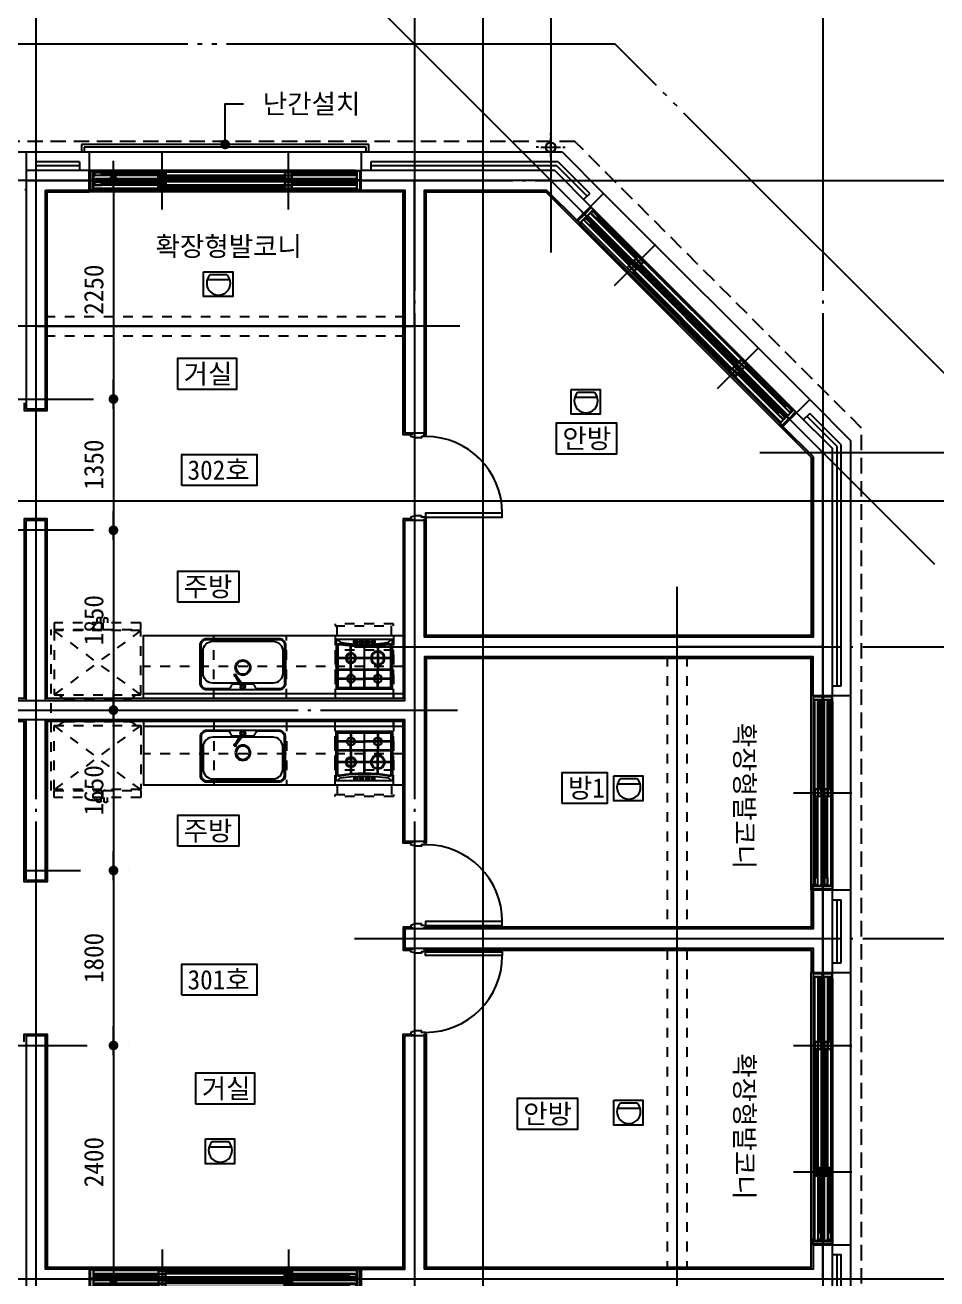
# Model space of a CAD drawing. Header units: millimetres. Extents: x 0 to 42050, y 0 to 29700.
# Drawn here: x 18625 to 28011, y 9952 to 22851 of the extents above; entities that cross this region are included whole.
import ezdxf
from ezdxf.enums import TextEntityAlignment as Align

# ---------------------------------------------------------------- set-up
doc = ezdxf.new("R2010")
doc.units = ezdxf.units.MM
doc.header["$LTSCALE"] = 100
for name, pattern in [('CEN', [52.3, 50, -1, 0.3, -1]), ('DIV', [44, 40, -1, 0.5, -1, 0.5, -1]), ('HID', [2, 1, -1]), ('HIDDEN', [2, 1, -1]), ('HIDDEN2', [4.7625, 3.175, -1.5875])]:
    doc.linetypes.add(name, pattern=pattern)
for name, color, linetype in [('2SEC', 2, 'Continuous'), ('CEN', 1, 'CEN'), ('COCN', 4, 'CEN'), ('COL', 2, 'Continuous'), ('ELE-2', 8, 'Continuous'), ('ETC', 6, 'Continuous'), ('FIN', 6, 'Continuous'), ('FUR', 4, 'Continuous'), ('HID', 6, 'HID'), ('LAND', 2, 'DIV'), ('ms_sb-건축한계선', 5, 'HIDDEN'), ('RXANNOT', 6, 'Continuous'), ('RXDIM', 7, 'Continuous'), ('RXDOOR', 6, 'Continuous'), ('RXLEADER', 7, 'Continuous'), ('SYMBOL', 7, 'Continuous'), ('TEXT', 3, 'Continuous'), ('WAL', 3, 'Continuous'), ('WID', 4, 'Continuous'), ('WID-S', 3, 'Continuous'), ('감지기', 2, 'Continuous'), ('단열재', 8, 'Continuous'), ('마감선', 8, 'Continuous')]:
    doc.layers.add(name, color=color, linetype=linetype)
doc.layers.add('DEFPOINT', color=171, linetype='Continuous', plot=False)
doc.styles.add('굴림체', font='')
doc.styles.get('굴림체').set_extended_font_data('GulimChe')
doc.dimstyles.new('NDIM 100', dxfattribs={"dimscale": 100, "dimtxt": 2, "dimasz": 1, "dimexe": 1.5, "dimexo": 1.5, "dimgap": 1, "dimtad": 1, "dimdec": 0, "dimtxsty": '굴림체', "dimblk1": '_RXDOT', "dimblk2": '_RXDOT', "dimsah": 1, "dimcen": 3, "dimclrd": 6, "dimclre": 6, "dimclrt": 3, "dimazin": 3, "dimtfac": 1, "dimtdec": 0, "dimtix": 1, "dimtmove": 2, "dimatfit": 3, "dimldrblk": '_RXDOT'})

# ---------------------------------------------------------------- blocks, each defined once
blk = doc.blocks.new('*B11', base_point=(0, 130))
at = {"layer": 'HID'}
for p, q in [((0, 130), (890, 790)), ((0, 790), (890, 130))]:
    blk.add_line(p, q, dxfattribs=at)
blk = doc.blocks.new('A$C50B84BD0')
at = {"layer": 'HID'}
for points in [[(890, 130), (890, 790), (0, 790), (0, 130)], [(390, 50), (390, 120), (0, 120), (0, 50)], [(890, 50), (890, 120), (400, 120), (400, 50)]]:
    blk.add_lwpolyline(points, close=True, dxfattribs=at)
for points in [[(845, 790), (809, 819, 0.170304), (777, 830), (113, 830, 0.170304), (81, 819), (45, 790)], [(380, 50), (380, 10, -0.414214), (370, 0), (350, 0, -0.414214), (340, 10), (340, 50)], [(410, 50), (410, 10, 0.414214), (420, 0), (440, 0, 0.414214), (450, 10), (450, 50)]]:
    blk.add_lwpolyline(points, format="xyb", dxfattribs=at)
for points in [[(20, 130), (20, 120)], [(370, 120), (370, 130)], [(420, 120), (420, 130)], [(870, 120), (870, 130)]]:
    blk.add_lwpolyline(points, dxfattribs=at)
blk.add_blockref('*B11', (0, 130), dxfattribs=at)
blk = doc.blocks.new('COK3')
at = {"layer": 'FUR'}
blk.add_line((16, 4), (49, 26), dxfattribs=at)
for points in [[(-15, -22), (5, -26), (22, -15), (26, 6), (15, 23), (-5, 27), (-23, 16), (-27, -5)], [(-9, -13), (3, -15), (13, -9), (16, 4), (9, 14), (-3, 16), (-14, 10), (-16, -3)], [(-9, -13), (3, -15), (13, -9), (16, 4), (9, 14), (-3, 16), (-14, 10), (-16, -3)]]:
    blk.add_lwpolyline(points, close=True, dxfattribs=at)
for points in [[(-27, -5, -70), (-16, -3), (-14, 10), (-23, 16, -70)], [(-23, 16, -70), (-14, 10), (-3, 16), (-5, 27, -70)], [(15, 23, -70), (-5, 27, -70), (-3, 16), (9, 14)], [(9, 14), (16, 4), (49, 26, 30), (42, 36, 30)], [(49, 26, 30), (42, 36, 30), (9, 14, 10), (16, 4, 10)], [(42, 36, 30), (9, 14), (9, 14, 10), (42, 36, 30)], [(15, 23, -70), (23, 28, -50), (23, 28, -30), (9, 14)], [(23, 28, -30), (9, 14), (16, 4), (35, 11, -30)], [(26, 6, -70), (16, 4), (9, 14), (15, 23, -70)], [(22, -15, -70), (26, 6, -70), (16, 4), (13, -9)], [(15, 23, -70), (23, 28, -50), (35, 11, -50), (26, 6, -70)], [(16, 4), (49, 26, 30), (16, 4, 10)], [(35, 11, -50), (26, 6, -70), (16, 4), (35, 11, -30)], [(35, 11, -50), (23, 28, -50), (110, 79), (115, 71)], [(110, 79), (110, 79, 20), (23, 28, -30), (23, 28, -50)], [(110, 79, 20), (23, 28, -30), (35, 11, -30), (115, 71, 20)], [(115, 71, 20), (115, 71), (35, 11, -50), (35, 11, -30)], [(110, 79), (109, 80, -10), (116, 70, -10), (115, 71)], [(114, 80, 40), (110, 79, 20), (115, 71, 20), (118, 74, 40)], [(114, 90, -10), (117, 86, 40), (124, 87, 40), (126, 91, -10)], [(126, 91, -10), (132, 81, -10), (128, 81, 40), (124, 87, 40)], [(127, 71, -10), (125, 75, 40), (128, 81, 40), (132, 81, -10)], [(-15, -22, -70), (-27, -5, -70), (-16, -3), (-9, -13)], [(5, -26, -70), (3, -15), (-9, -13), (-15, -22, -70)], [(22, -15, -70), (13, -9), (3, -15), (5, -26, -70)]]:
    blk.add_3dface(points, dxfattribs=at)
for points, invisible_edges in [([(-16, -3, 10), (-14, 10, 10), (-3, 16, 10), (9, 14, 10)], 8), ([(-9, -13, 10), (-16, -3, 10), (9, 14, 10), (16, 4, 10)], 10), ([(16, 4, 10), (13, -9, 10), (3, -15, 10), (-9, -13, 10)], 8), ([(117, 86, 40), (114, 90, -10), (109, 80, -10), (110, 79)], 8), ([(110, 79), (110, 79, 20), (114, 80, 40), (117, 86, 40)], 8), ([(125, 75, 40), (118, 74, 40), (114, 80, 40), (117, 86, 40)], 8), ([(116, 70, -10), (115, 71), (115, 71, 20), (118, 74, 40)], 8), ([(118, 74, 40), (125, 75, 40), (127, 71, -10), (116, 70, -10)], 8), ([(117, 86, 40), (124, 87, 40), (128, 81, 40), (125, 75, 40)], 8)]:
    blk.add_3dface(points, dxfattribs=dict(at, invisible_edges=invisible_edges))
blk = doc.blocks.new('A$C4B5353AF')
at = {"layer": 'FUR'}
for points in [[(810, 530, -0.414214), (880, 460), (880, 70, -0.414214), (810, 0), (70, 0, -0.414214), (0, 70), (0, 460, -0.414214), (70, 530)], [(810, 10), (70, 10, -0.414214), (10, 70), (10, 460, -0.414214), (70, 520), (285, 520, -0.302776), (313, 502), (318, 488, 0.302776), (346, 470), (534, 470, 0.302776), (562, 488), (567, 502, -0.302776), (595, 520), (810, 520, -0.414214), (870, 460), (870, 70, -0.414214)], [(130, 30, -0.414214), (30, 130), (30, 360, -0.414214), (130, 460), (750, 460, -0.414214), (850, 360), (850, 130, -0.414214), (750, 30)]]:
    blk.add_lwpolyline(points, format="xyb", close=True, dxfattribs=at)
for radius in [78.5, 68.5]:
    blk.add_circle((440, 300), radius, dxfattribs=at)
at = {"layer": 'FUR', "rotation": 269.0506758369222}
blk.add_blockref('COK3', (440, 500), dxfattribs=at)
blk = doc.blocks.new('A$C4DDB60C8')
at = {"layer": 'FUR'}
for points in [[(5, 0), (575, 0, 0.414214), (580, 5), (580, 505, 0.414214), (575, 510), (5, 510, 0.414214), (0, 505), (0, 5, 0.414214)], [(542, 50), (560, 50, 0.414214), (570, 60), (570, 490, 0.414214), (560, 500), (20, 500, 0.414214), (10, 490), (10, 60, 0.414214), (20, 50), (38, 50, -0.079493)], [(542, 56), (560, 56, 0.414214), (564, 60), (564, 490, 0.414214), (560, 494), (20, 494, 0.414214), (16, 490), (16, 60, 0.414214), (20, 56), (38, 56, -0.079343)]]:
    blk.add_lwpolyline(points, format="xyb", close=True, dxfattribs=at)
for points in [[(16, 316), (287, 316), (287, 494)], [(293, 494), (293, 316), (564, 316)], [(16, 310), (287, 310), (287, 76)], [(293, 76), (293, 310), (564, 310)]]:
    blk.add_lwpolyline(points, dxfattribs=at)
for points in [[(16, 408), (134, 408, -0.414214), (154, 388), (154, 316)], [(16, 402), (134, 402, -0.414214), (148, 388), (148, 316)], [(148, 494), (148, 422, 0.414214), (168, 402), (287, 402)], [(154, 494), (154, 422, 0.414214), (168, 408), (287, 408)], [(431, 494), (431, 422, -0.414214), (411, 402), (293, 402)], [(425, 494), (425, 422, -0.414214), (411, 408), (293, 408)], [(425, 316), (425, 388, -0.414214), (445, 408), (564, 408)], [(431, 316), (431, 388, -0.414214), (445, 402), (564, 402)], [(16, 196), (134, 196, 0.414214), (148, 210), (148, 310)], [(16, 190), (134, 190, 0.414214), (154, 210), (154, 310)], [(425, 310), (425, 210, 0.414214), (445, 190), (564, 190)], [(431, 310), (431, 210, 0.414214), (445, 196), (564, 196)], [(148, 70), (148, 176, -0.414214), (168, 196), (287, 196)], [(154, 70), (154, 176, -0.414214), (168, 190), (287, 190)], [(293, 196), (411, 196, -0.414214), (431, 176), (431, 70)], [(293, 190), (411, 190, -0.414214), (425, 176), (425, 70)], [(565, 5), (540, 30, 0.08), (40, 30), (15, 5)]]:
    blk.add_lwpolyline(points, format="xyb", dxfattribs=at)
for points in [[(187, 10), (194, 7), (213, 40), (206, 43)], [(247, 10), (254, 7), (273, 40), (266, 43)], [(307, 10), (314, 7), (333, 40), (326, 43)], [(367, 10), (374, 7), (393, 40), (386, 43)]]:
    blk.add_lwpolyline(points, close=True, dxfattribs=at)
for centre in [(200, 25), (260, 25), (320, 25), (380, 25)]:
    blk.add_circle(centre, 19.6, dxfattribs=at)
for centre, radius, start, end in [((151, 405), 42.5, 94.0478, 175.9522), ((151, 405), 42.5, 184.0478, 265.9522), ((151, 405), 37.5, 94.5886, 175.4114), ((151, 405), 37.5, 184.5886, 265.4114), ((151, 405), 42.5, 4.0478, 85.9522), ((151, 405), 37.5, 4.5886, 85.4114), ((151, 405), 37.5, 274.5886, 355.4114), ((151, 405), 42.5, 274.0478, 355.9522), ((428, 405), 42.5, 94.0478, 175.9522), ((428, 405), 42.5, 184.0478, 265.9522), ((428, 405), 37.5, 94.5886, 175.4114), ((428, 405), 37.5, 184.5886, 265.4114), ((428, 405), 42.5, 4.0478, 85.9522), ((428, 405), 37.5, 4.5886, 85.4114), ((428, 405), 37.5, 274.5886, 355.4114), ((428, 405), 42.5, 274.0478, 355.9522), ((151, 193), 73, 92.3553, 177.6447), ((151, 193), 73, 2.3553, 87.6447), ((151, 193), 73, 182.3553, 267.6447), ((151, 193), 63, 92.7294, 177.2706), ((151, 193), 63, 182.7294, 267.2706), ((151, 193), 63, 2.7294, 87.2706), ((151, 193), 63, 272.7294, 357.2706), ((151, 193), 73, 272.3553, 357.6447), ((428, 193), 53, 93.2449, 176.7551), ((428, 193), 53, 183.2449, 266.7551), ((428, 193), 43, 94.0006, 175.9994), ((428, 193), 43, 184.0006, 265.9994), ((428, 193), 53, 3.2449, 86.7551), ((428, 193), 43, 4.0006, 85.9994), ((428, 193), 43, 274.0006, 355.9994), ((428, 193), 53, 273.2449, 356.7551), ((200, 25), 12.4, 76.395, 223.605), ((200, 25), 12.4, 256.395, 43.605), ((260, 25), 12.4, 76.395, 223.605), ((260, 25), 12.4, 256.395, 43.605), ((320, 25), 12.4, 76.395, 223.605), ((320, 25), 12.4, 256.395, 43.605), ((380, 25), 12.4, 76.395, 223.605), ((380, 25), 12.4, 256.395, 43.605)]:
    blk.add_arc(centre, radius, start, end, dxfattribs=at)
blk = doc.blocks.new('_RXDOT')
at = {"color": 0, "linetype": 'ByBlock'}
blk.add_line((-1, 0), (2, 0), dxfattribs=at)
at = {"color": 0, "linetype": 'ByBlock', "const_width": 0.5}
blk.add_lwpolyline([(-0.25, 0, 1), (0.25, 0, 1)], format="xyb", close=True, dxfattribs=at)
blk = doc.blocks.new('*D58')
at = {"layer": 'DEFPOINTS', "color": 0, "transparency": 16777216}
for p in [(19535, 21254), (19535, 19004), (19535, 19004)]:
    blk.add_point(p, dxfattribs=at)
at = {"layer": 'RXDIM', "color": 6, "lineweight": -2, "transparency": 16777216}
for p, q in [((19385, 21254), (19385, 21254)), ((19535, 21154), (19535, 19104)), ((19385, 19004), (19385, 19004))]:
    blk.add_line(p, q, dxfattribs=at)
at = {"layer": 'RXDIM', "color": 6, "lineweight": -2, "transparency": 16777216, "xscale": 100, "yscale": 100, "zscale": 100}
for p, rotation in [((19535, 21254), 90), ((19535, 19004), 270)]:
    blk.add_blockref('_RXDOT', p, dxfattribs=dict(at, rotation=rotation))
at = {"layer": 'RXDIM', "color": 3, "transparency": 16777216, "insert": (19333, 20129), "char_height": 200, "attachment_point": 5, "rotation": 90, "style": '굴림체'}
blk.add_mtext('\\A1;2250', dxfattribs=at)
blk = doc.blocks.new('*D59')
at = {"layer": 'DEFPOINTS', "color": 0, "transparency": 16777216}
for p in [(19535, 19004), (19535, 17654), (19535, 17654)]:
    blk.add_point(p, dxfattribs=at)
at = {"layer": 'RXDIM', "color": 6, "lineweight": -2, "transparency": 16777216}
for p, q in [((19385, 19004), (19385, 19004)), ((19535, 18904), (19535, 17754)), ((19385, 17654), (19385, 17654))]:
    blk.add_line(p, q, dxfattribs=at)
at = {"layer": 'RXDIM', "color": 6, "lineweight": -2, "transparency": 16777216, "xscale": 100, "yscale": 100, "zscale": 100}
for p, rotation in [((19535, 19004), 90), ((19535, 17654), 270)]:
    blk.add_blockref('_RXDOT', p, dxfattribs=dict(at, rotation=rotation))
at = {"layer": 'RXDIM', "color": 3, "transparency": 16777216, "insert": (19333, 18329), "char_height": 200, "attachment_point": 5, "rotation": 90, "style": '굴림체'}
blk.add_mtext('\\A1;1350', dxfattribs=at)
blk = doc.blocks.new('*D60')
at = {"layer": 'DEFPOINTS', "color": 0, "transparency": 16777216}
for p in [(19535, 17654), (19535, 15804), (19535, 15804)]:
    blk.add_point(p, dxfattribs=at)
at = {"layer": 'RXDIM', "color": 6, "lineweight": -2, "transparency": 16777216}
for p, q in [((19385, 17654), (19385, 17654)), ((19535, 17554), (19535, 15904)), ((19385, 15804), (19385, 15804))]:
    blk.add_line(p, q, dxfattribs=at)
at = {"layer": 'RXDIM', "color": 6, "lineweight": -2, "transparency": 16777216, "xscale": 100, "yscale": 100, "zscale": 100}
for p, rotation in [((19535, 17654), 90), ((19535, 15804), 270)]:
    blk.add_blockref('_RXDOT', p, dxfattribs=dict(at, rotation=rotation))
at = {"layer": 'RXDIM', "color": 3, "transparency": 16777216, "insert": (19333, 16729), "char_height": 200, "attachment_point": 5, "rotation": 90, "style": '굴림체'}
blk.add_mtext('\\A1;1850', dxfattribs=at)
blk = doc.blocks.new('*D61')
at = {"layer": 'DEFPOINTS', "color": 0, "transparency": 16777216}
for p in [(19535, 15804), (19535, 14154), (19535, 14154)]:
    blk.add_point(p, dxfattribs=at)
at = {"layer": 'RXDIM', "color": 6, "lineweight": -2, "transparency": 16777216}
for p, q in [((19535, 15704), (19535, 14254)), ((19685, 14154), (19685, 14154))]:
    blk.add_line(p, q, dxfattribs=at)
at = {"layer": 'RXDIM', "color": 6, "lineweight": -2, "transparency": 16777216, "xscale": 100, "yscale": 100, "zscale": 100}
for p, rotation in [((19535, 15804), 90), ((19535, 14154), 270)]:
    blk.add_blockref('_RXDOT', p, dxfattribs=dict(at, rotation=rotation))
at = {"layer": 'RXDIM', "color": 3, "transparency": 16777216, "insert": (19333, 14979), "char_height": 200, "attachment_point": 5, "rotation": 90, "style": '굴림체'}
blk.add_mtext('\\A1;1650', dxfattribs=at)
blk = doc.blocks.new('*D62')
at = {"layer": 'DEFPOINTS', "color": 0, "transparency": 16777216}
for p in [(19535, 14154), (19535, 12354), (19535, 12354)]:
    blk.add_point(p, dxfattribs=at)
at = {"layer": 'RXDIM', "color": 6, "lineweight": -2, "transparency": 16777216}
for p, q in [((19535, 14054), (19535, 12454)), ((19685, 12354), (19685, 12354))]:
    blk.add_line(p, q, dxfattribs=at)
at = {"layer": 'RXDIM', "color": 6, "lineweight": -2, "transparency": 16777216, "xscale": 100, "yscale": 100, "zscale": 100}
for p, rotation in [((19535, 14154), 90), ((19535, 12354), 270)]:
    blk.add_blockref('_RXDOT', p, dxfattribs=dict(at, rotation=rotation))
at = {"layer": 'RXDIM', "color": 3, "transparency": 16777216, "insert": (19333, 13254), "char_height": 200, "attachment_point": 5, "rotation": 90, "style": '굴림체'}
blk.add_mtext('\\A1;1800', dxfattribs=at)
blk = doc.blocks.new('*D63')
at = {"layer": 'DEFPOINTS', "color": 0, "transparency": 16777216}
for p in [(19535, 12354), (19535, 9954), (19535, 9954)]:
    blk.add_point(p, dxfattribs=at)
at = {"layer": 'RXDIM', "color": 6, "lineweight": -2, "transparency": 16777216}
for p, q in [((19685, 12354), (19685, 12354)), ((19535, 12254), (19535, 10054)), ((19385, 9954), (19385, 9954))]:
    blk.add_line(p, q, dxfattribs=at)
at = {"layer": 'RXDIM', "color": 6, "lineweight": -2, "transparency": 16777216, "xscale": 100, "yscale": 100, "zscale": 100}
for p, rotation in [((19535, 12354), 90), ((19535, 9954), 270)]:
    blk.add_blockref('_RXDOT', p, dxfattribs=dict(at, rotation=rotation))
at = {"layer": 'RXDIM', "color": 3, "transparency": 16777216, "insert": (19333, 11154), "char_height": 200, "attachment_point": 5, "rotation": 90, "style": '굴림체'}
blk.add_mtext('\\A1;2400', dxfattribs=at)
blk = doc.blocks.new('ertkjelrky')
at = {"layer": 'LAND'}
blk.add_lwpolyline([(17000, -3536), (13464, 0), (0, 0), (0, -15436), (0, -16083), (17000, -16083)], close=True, dxfattribs=at)
at = {"layer": 'ms_sb-건축한계선', "linetype": 'HIDDEN2', "ltscale": 0.5}
blk.add_lwpolyline([(16000, -16083), (16000, -3950), (13050, -1000), (0, -1000)], dxfattribs=at)
blk = doc.blocks.new('3000RTREJY')
at = {"layer": 'ELE-2'}
for p, q in [((750, -400), (750, 200)), ((2250, -400), (2250, 200)), ((2940, 0), (60, 0)), ((2940, -16), (60, -16)), ((2940, -50), (60, -50)), ((2940, -84), (60, -84)), ((60, -100), (2940, -100)), ((2940, -116), (60, -116)), ((2940, -150), (60, -150)), ((2940, -184), (60, -184)), ((2940, -200), (60, -200))]:
    blk.add_line(p, q, dxfattribs=at)
at = {"layer": 'FIN'}
for centre, radius, start, end in [((5, -202.7), 5.67, 28.07249, 151.92751), ((2995, -202.8), 5.74, 29.36498, 150.63502)]:
    blk.add_arc(centre, radius, start, end, dxfattribs=at)
at = {"layer": 'WID'}
for p, q in [((710, -30.5), (130, -30.5)), ((710, -35.5), (130, -35.5)), ((2210, -64.5), (790, -64.5)), ((2210, -69.5), (790, -69.5)), ((2290, -30.5), (2870, -30.5)), ((2290, -35.5), (2870, -35.5)), ((710, -130.5), (130, -130.5)), ((710, -135.5), (130, -135.5)), ((2210, -164.5), (790, -164.5)), ((2210, -169.5), (790, -169.5)), ((2290, -130.5), (2870, -130.5)), ((2290, -135.5), (2870, -135.5))]:
    blk.add_line(p, q, dxfattribs=at)
at = {"layer": 'WID-S'}
for p, q in [((45, -50), (60, -50)), ((2955, -50), (2940, -50)), ((45, -150), (60, -150)), ((2955, -150), (2940, -150))]:
    blk.add_line(p, q, dxfattribs=at)
for points in [[(60, -16), (60, 0), (60, 0), (60, 0), (60, 0), (60, 0), (10, 0), (10, 0), (10, 0), (10, 0), (10, 0), (10, -100), (60, -100), (60, -84), (45, -84), (45, -16)], [(60, -116), (60, -100), (60, -100), (60, -100), (60, -100), (60, -100), (10, -100), (10, -100), (10, -100), (10, -100), (10, -100), (10, -200), (60, -200), (60, -184), (45, -184), (45, -116)], [(57, -13), (57, -3), (57, -3), (57, -3), (57, -3), (57, -3), (13, -3), (13, -3), (13, -3), (13, -3), (13, -3), (13, -97), (57, -97), (57, -87), (42, -87), (42, -13)], [(57, -113), (57, -103), (57, -103), (57, -103), (57, -103), (57, -103), (13, -103), (13, -103), (13, -103), (13, -103), (13, -103), (13, -197), (57, -197), (57, -187), (42, -187), (42, -113)], [(130, -48), (130, -18), (50, -18), (50, -48)], [(130, -148), (130, -118), (50, -118), (50, -148)], [(127, -45), (127, -21), (53, -21), (53, -45)], [(127, -145), (127, -121), (53, -121), (53, -145)], [(710, -48), (710, -18), (790, -18), (790, -48)], [(710, -82), (710, -52), (790, -52), (790, -82)], [(710, -148), (710, -118), (790, -118), (790, -148)], [(713, -45), (713, -21), (787, -21), (787, -45)], [(713, -79), (713, -55), (787, -55), (787, -79)], [(713, -145), (713, -121), (787, -121), (787, -145)], [(2290, -48), (2290, -18), (2210, -18), (2210, -48)], [(2290, -82), (2290, -52), (2210, -52), (2210, -82)], [(2290, -148), (2290, -118), (2210, -118), (2210, -148)], [(2287, -45), (2287, -21), (2213, -21), (2213, -45)], [(2287, -79), (2287, -55), (2213, -55), (2213, -79)], [(2287, -145), (2287, -121), (2213, -121), (2213, -145)], [(2870, -48), (2870, -18), (2950, -18), (2950, -48)], [(2870, -148), (2870, -118), (2950, -118), (2950, -148)], [(2873, -45), (2873, -21), (2947, -21), (2947, -45)], [(2873, -145), (2873, -121), (2947, -121), (2947, -145)], [(2940, -16), (2940, 0), (2940, 0), (2940, 0), (2940, 0), (2940, 0), (2990, 0), (2990, 0), (2990, 0), (2990, 0), (2990, 0), (2990, -100), (2940, -100), (2940, -84), (2955, -84), (2955, -16)], [(2940, -116), (2940, -100), (2940, -100), (2940, -100), (2940, -100), (2940, -100), (2990, -100), (2990, -100), (2990, -100), (2990, -100), (2990, -100), (2990, -200), (2940, -200), (2940, -184), (2955, -184), (2955, -116)], [(2943, -13), (2943, -3), (2943, -3), (2943, -3), (2943, -3), (2943, -3), (2987, -3), (2987, -3), (2987, -3), (2987, -3), (2987, -3), (2987, -97), (2943, -97), (2943, -87), (2958, -87), (2958, -13)], [(2943, -113), (2943, -103), (2943, -103), (2943, -103), (2943, -103), (2943, -103), (2987, -103), (2987, -103), (2987, -103), (2987, -103), (2987, -103), (2987, -197), (2943, -197), (2943, -187), (2958, -187), (2958, -113)], [(710, -182), (710, -152), (790, -152), (790, -182)], [(713, -179), (713, -155), (787, -155), (787, -179)], [(2290, -182), (2290, -152), (2210, -152), (2210, -182)], [(2287, -179), (2287, -155), (2213, -155), (2213, -179)]]:
    blk.add_lwpolyline(points, close=True, dxfattribs=at)
blk = doc.blocks.new('2800RKEJTRLY')
at = {"layer": 'ELE-2'}
for p, q in [((750, -300), (750, 300)), ((2050, -300), (2050, 300)), ((2740, 100), (60, 100)), ((2740, 84), (60, 84)), ((2740, 50), (60, 50)), ((2740, 16), (60, 16)), ((60, 0), (2740, 0)), ((2740, -16), (60, -16)), ((2740, -50), (60, -50)), ((2740, -84), (60, -84)), ((2740, -100), (60, -100))]:
    blk.add_line(p, q, dxfattribs=at)
at = {"layer": 'FIN'}
for centre, radius, start, end in [((5, -103), 5.67, 28.0725, 151.9275), ((2795, -103), 5.74, 29.365, 150.635)]:
    blk.add_arc(centre, radius, start, end, dxfattribs=at)
at = {"layer": 'WID'}
for p, q in [((710, 70), (130, 70)), ((710, 64), (130, 64)), ((2010, 36), (790, 36)), ((2010, 30), (790, 30)), ((2090, 70), (2670, 70)), ((2090, 64), (2670, 64)), ((710, -30), (130, -30)), ((710, -36), (130, -36)), ((2010, -64), (790, -64)), ((2010, -70), (790, -70)), ((2090, -30), (2670, -30)), ((2090, -36), (2670, -36))]:
    blk.add_line(p, q, dxfattribs=at)
at = {"layer": 'WID-S'}
for p, q in [((45, 50), (60, 50)), ((2755, 50), (2740, 50)), ((45, -50), (60, -50)), ((2755, -50), (2740, -50))]:
    blk.add_line(p, q, dxfattribs=at)
for points in [[(60, 84), (60, 100), (60, 100), (60, 100), (60, 100), (60, 100), (10, 100), (10, 100), (10, 100), (10, 100), (10, 100), (10, 0), (60, 0), (60, 16), (45, 16), (45, 84)], [(60, -16), (60, 0), (60, 0), (60, 0), (60, 0), (60, 0), (10, 0), (10, 0), (10, 0), (10, 0), (10, 0), (10, -100), (60, -100), (60, -84), (45, -84), (45, -16)], [(57, 87), (57, 97), (57, 97), (57, 97), (57, 97), (57, 97), (13, 97), (13, 97), (13, 97), (13, 97), (13, 97), (13, 3), (57, 3), (57, 13), (42, 13), (42, 87)], [(130, 52), (130, 82), (50, 82), (50, 52)], [(127, 55), (127, 79), (53, 79), (53, 55)], [(710, 52), (710, 82), (790, 82), (790, 52)], [(710, 18), (710, 48), (790, 48), (790, 18)], [(713, 55), (713, 79), (787, 79), (787, 55)], [(713, 21), (713, 45), (787, 45), (787, 21)], [(2090, 52), (2090, 82), (2010, 82), (2010, 52)], [(2090, 18), (2090, 48), (2010, 48), (2010, 18)], [(2087, 55), (2087, 79), (2013, 79), (2013, 55)], [(2087, 21), (2087, 45), (2013, 45), (2013, 21)], [(2670, 52), (2670, 82), (2750, 82), (2750, 52)], [(2673, 55), (2673, 79), (2747, 79), (2747, 55)], [(2740, 84), (2740, 100), (2740, 100), (2740, 100), (2740, 100), (2740, 100), (2790, 100), (2790, 100), (2790, 100), (2790, 100), (2790, 100), (2790, 0), (2740, 0), (2740, 16), (2755, 16), (2755, 84)], [(2740, -16), (2740, 0), (2740, 0), (2740, 0), (2740, 0), (2740, 0), (2790, 0), (2790, 0), (2790, 0), (2790, 0), (2790, 0), (2790, -100), (2740, -100), (2740, -84), (2755, -84), (2755, -16)], [(2743, 87), (2743, 97), (2743, 97), (2743, 97), (2743, 97), (2743, 97), (2787, 97), (2787, 97), (2787, 97), (2787, 97), (2787, 97), (2787, 3), (2743, 3), (2743, 13), (2758, 13), (2758, 87)], [(57, -13), (57, -3), (57, -3), (57, -3), (57, -3), (57, -3), (13, -3), (13, -3), (13, -3), (13, -3), (13, -3), (13, -97), (57, -97), (57, -87), (42, -87), (42, -13)], [(130, -48), (130, -18), (50, -18), (50, -48)], [(127, -45), (127, -21), (53, -21), (53, -45)], [(710, -48), (710, -18), (790, -18), (790, -48)], [(710, -82), (710, -52), (790, -52), (790, -82)], [(713, -45), (713, -21), (787, -21), (787, -45)], [(713, -79), (713, -55), (787, -55), (787, -79)], [(2090, -48), (2090, -18), (2010, -18), (2010, -48)], [(2090, -82), (2090, -52), (2010, -52), (2010, -82)], [(2087, -45), (2087, -21), (2013, -21), (2013, -45)], [(2087, -79), (2087, -55), (2013, -55), (2013, -79)], [(2670, -48), (2670, -18), (2750, -18), (2750, -48)], [(2673, -45), (2673, -21), (2747, -21), (2747, -45)], [(2743, -13), (2743, -3), (2743, -3), (2743, -3), (2743, -3), (2743, -3), (2787, -3), (2787, -3), (2787, -3), (2787, -3), (2787, -3), (2787, -97), (2743, -97), (2743, -87), (2758, -87), (2758, -13)]]:
    blk.add_lwpolyline(points, close=True, dxfattribs=at)
blk = doc.blocks.new('2000ertjhery')
at = {"layer": 'ELE-2'}
for p, q in [((-100, -60), (-100, -1940)), ((-84, -60), (-84, -1940)), ((-50, -1940), (-50, -60)), ((-16, -60), (-16, -1940)), ((0, -60), (0, -1940)), ((0, -60), (0, -1940)), ((16, -60), (16, -1940)), ((50, -1940), (50, -60)), ((84, -60), (84, -1940)), ((100, -60), (100, -1940)), ((-300, -1000), (300, -1000))]:
    blk.add_line(p, q, dxfattribs=at)
at = {"layer": 'FIN'}
for centre, radius, start, end in [((-102.7, -5), 5.67, 298.07249, 61.92751), ((-102.8, -1995), 5.74, 299.36498, 60.63502)]:
    blk.add_arc(centre, radius, start, end, dxfattribs=at)
at = {"layer": 'WID'}
for p, q in [((-35.5, -960), (-35.5, -130)), ((-30.5, -960), (-30.5, -130)), ((64.5, -960), (64.5, -130)), ((69.5, -960), (69.5, -130)), ((-69.5, -1040), (-69.5, -1870)), ((-64.5, -1040), (-64.5, -1870)), ((30.5, -1040), (30.5, -1870)), ((35.5, -1040), (35.5, -1870))]:
    blk.add_line(p, q, dxfattribs=at)
at = {"layer": 'WID-S'}
for p, q in [((-50, -45), (-50, -60)), ((50, -45), (50, -60)), ((-50, -1955), (-50, -1940)), ((50, -1955), (50, -1940))]:
    blk.add_line(p, q, dxfattribs=at)
for points in [[(-16, -60), (0, -60), (0, -60), (0, -60), (0, -60), (0, -60), (0, -10), (0, -10), (0, -10), (0, -10), (0, -10), (-100, -10), (-100, -60), (-84, -60), (-84, -45), (-16, -45)], [(-13, -57), (-3, -57), (-3, -57), (-3, -57), (-3, -57), (-3, -57), (-3, -13), (-3, -13), (-3, -13), (-3, -13), (-3, -13), (-97, -13), (-97, -57), (-87, -57), (-87, -42), (-13, -42)], [(-48, -130), (-18, -130), (-18, -50), (-48, -50)], [(-45, -127), (-21, -127), (-21, -53), (-45, -53)], [(84, -60), (100, -60), (100, -60), (100, -60), (100, -60), (100, -60), (100, -10), (100, -10), (100, -10), (100, -10), (100, -10), (0, -10), (0, -60), (16, -60), (16, -45), (84, -45)], [(87, -57), (97, -57), (97, -57), (97, -57), (97, -57), (97, -57), (97, -13), (97, -13), (97, -13), (97, -13), (97, -13), (3, -13), (3, -57), (13, -57), (13, -42), (87, -42)], [(52, -130), (82, -130), (82, -50), (52, -50)], [(55, -127), (79, -127), (79, -53), (55, -53)], [(-82, -960), (-52, -960), (-52, -1040), (-82, -1040)], [(-79, -963), (-55, -963), (-55, -1037), (-79, -1037)], [(-48, -960), (-18, -960), (-18, -1040), (-48, -1040)], [(-45, -963), (-21, -963), (-21, -1037), (-45, -1037)], [(18, -960), (48, -960), (48, -1040), (18, -1040)], [(21, -963), (45, -963), (45, -1037), (21, -1037)], [(52, -960), (82, -960), (82, -1040), (52, -1040)], [(55, -963), (79, -963), (79, -1037), (55, -1037)], [(-82, -1870), (-52, -1870), (-52, -1950), (-82, -1950)], [(-79, -1873), (-55, -1873), (-55, -1947), (-79, -1947)], [(18, -1870), (48, -1870), (48, -1950), (18, -1950)], [(21, -1873), (45, -1873), (45, -1947), (21, -1947)], [(-16, -1940), (0, -1940), (0, -1940), (0, -1940), (0, -1940), (0, -1940), (0, -1990), (0, -1990), (0, -1990), (0, -1990), (0, -1990), (-100, -1990), (-100, -1940), (-84, -1940), (-84, -1955), (-16, -1955)], [(-13, -1943), (-3, -1943), (-3, -1943), (-3, -1943), (-3, -1943), (-3, -1943), (-3, -1987), (-3, -1987), (-3, -1987), (-3, -1987), (-3, -1987), (-97, -1987), (-97, -1943), (-87, -1943), (-87, -1958), (-13, -1958)], [(84, -1940), (100, -1940), (100, -1940), (100, -1940), (100, -1940), (100, -1940), (100, -1990), (100, -1990), (100, -1990), (100, -1990), (100, -1990), (0, -1990), (0, -1940), (16, -1940), (16, -1955), (84, -1955)], [(87, -1943), (97, -1943), (97, -1943), (97, -1943), (97, -1943), (97, -1943), (97, -1987), (97, -1987), (97, -1987), (97, -1987), (97, -1987), (3, -1987), (3, -1943), (13, -1943), (13, -1958), (87, -1958)]]:
    blk.add_lwpolyline(points, close=True, dxfattribs=at)
blk = doc.blocks.new('rekjrltert')
at = {"layer": '감지기', "linetype": 'Continuous', "ltscale": 2}
for p, q in [((272, -84), (36, -84)), ((241, -30), (67, -30))]:
    blk.add_line(p, q, dxfattribs=at)
blk.add_lwpolyline([(0, 0), (300, 0), (300, -255), (0, -255)], close=True, dxfattribs=at)
blk.add_arc((154, -117), 122, 135, 45, dxfattribs=at)
blk = doc.blocks.new('wertert')
at = {"layer": '단열재'}
for p, q in [((118560, 21404), (118185, 21404)), ((118185, 21404), (118185, 17504)), ((120935, 21404), (120160, 21404)), ((123935, 21404), (123135, 21404)), ((125485, 21404), (125035, 21404)), ((130397, 21404), (128485, 21404)), ((130397, 21404), (130710, 21091)), ((133285, 18516), (132973, 18828)), ((133285, 16054), (133285, 18516)), ((118185, 16304), (118185, 16004)), ((118185, 16004), (118785, 16004)), ((118785, 16004), (118785, 14054)), ((133285, 13204), (133285, 13854)), ((118785, 12254), (118785, 12854)), ((118785, 9804), (118785, 10154)), ((118785, 9804), (123935, 9804)), ((125035, 9804), (125485, 9804)), ((128485, 9804), (133285, 9804))]:
    blk.add_line(p, q, dxfattribs=at)
blk = doc.blocks.new('RD')
for p, q in [((0, 1.25), (0, 1.5)), ((-1.25, 0), (-1.5, 0)), ((-1, 0), (1, 0)), ((0, 1), (0, -1)), ((1.25, 0), (1.5, 0)), ((0, -1.25), (0, -1.5))]:
    blk.add_line(p, q)
blk.add_circle((0, 0), 0.5)
blk = doc.blocks.new('eksdua')
at = {"layer": '2SEC'}
blk.add_line((15176, 0), (-4587, 0), dxfattribs=at)
blk.add_lwpolyline([(8500, 7165), (8500, -12098)], dxfattribs=at)
blk = doc.blocks.new('*B70', base_point=(20685, 21624))
at = {"layer": 'RXLEADER', "color": 6}
blk.add_lwpolyline([(20685, 21674), (20685, 22041), (20872, 22041)], dxfattribs=at)
at = {"layer": 'RXLEADER', "color": 6, "const_width": 50}
blk.add_lwpolyline([(20685, 21599, 1), (20685, 21649, 1)], format="xyb", close=True, dxfattribs=at)
at = {"layer": 'RXANNOT', "color": 3, "style": '굴림체'}
blk.add_text('난간설치', height=200, dxfattribs=at).set_placement((21072, 22041), align=Align.MIDDLE_LEFT)

msp = doc.modelspace()

# ---------------------------------------------------------------- linework, layer by layer
at = {"layer": 'CEN'}
for p, q in [((22635.2, 25118.5), (22635.2, 5302.5)), ((24035.2, 25118.5), (24035.2, 20513.2)), ((26835.2, 25118.5), (26835.2, 5302.5)), ((27988.3, 17300.7), (22058.6, 23230.4)), ((8185.2, 21253.7), (31357.6, 21253.7)), ((23099.8, 19753.7), (13593.8, 19753.7)), ((16564.5, 19003.7), (19329.6, 19003.7)), ((26186.7, 18453.7), (31357.6, 18453.7)), ((19329.6, 17653.7), (8185.2, 17653.7)), ((25335.2, 17072.3), (25335.2, 5302.5)), ((22016.6, 16453.7), (31357.6, 16453.7)), ((16435.1, 15803.7), (23074.5, 15803.7)), ((8185.2, 14153.7), (19195, 14153.7)), ((22016.6, 13453.7), (31357.6, 13453.7)), ((16608.8, 12353.7), (19264.2, 12353.7)), ((8185.2, 9953.7), (31357.6, 9953.7))]:
    msp.add_line(p, q, dxfattribs=at)
msp.add_lwpolyline([(18735.2, 25118.5), (18735.2, 5302.5)], dxfattribs=at)
at = {"layer": 'COCN'}
for points in [[(22165.2, 21543.7), (22165.2, 21623.7), (19205.2, 21623.7), (19205.2, 21543.7)], [(22135.2, 21543.7), (22135.2, 21593.7), (19235.2, 21593.7), (19235.2, 21543.7)]]:
    msp.add_lwpolyline(points, dxfattribs=at)
at = {"layer": 'COL'}
for p, q in [((19285.2, 21353.7), (18635.2, 21353.7)), ((18635.2, 21353.7), (18635.2, 18903.7)), ((18835.2, 18903.7), (18835.2, 21153.7)), ((18635.2, 18903.7), (18835.2, 18903.7))]:
    msp.add_line(p, q, dxfattribs=at)
for points in [[(19285.2, 21153.7), (19285.2, 21353.7)], [(22085.2, 21153.7), (22085.2, 21353.7)], [(22735.2, 18653.7), (22735.2, 21153.7), (23993.8, 21153.7), (24303.9, 20843.7), (24445.3, 20985.1), (24076.6, 21353.7), (22085.2, 21353.7)], [(18835.2, 21153.7), (19285.2, 21153.7)], [(22085.2, 21153.7), (22535.2, 21153.7), (22535.2, 18653.7)], [(26735.2, 18412.3), (26425.2, 18722.4), (26566.6, 18863.8), (26935.2, 18495.1)], [(22735.2, 18653.7), (22535.2, 18653.7)], [(26935.2, 15953.7), (26935.2, 18494.6)], [(26735.2, 18412.8), (26735.2, 16553.7), (22735.2, 16553.7), (22735.2, 17753.7)], [(22535.2, 14453.7), (22535.2, 15703.7), (17135.2, 15703.7), (17135.2, 15253.7), (16935.2, 15253.7), (16935.2, 16553.7), (17135.2, 16553.7), (17135.2, 15903.7), (22535.2, 15903.7), (22535.2, 17753.7)], [(22735.2, 17753.7), (22535.2, 17753.7)], [(26735.2, 15953.7), (26735.2, 16353.7), (22735.2, 16353.7), (22735.2, 14453.7)], [(26735.2, 15953.7), (26935.2, 15953.7)], [(22735.2, 14453.7), (22535.2, 14453.7)], [(26735.2, 13953.7), (26735.2, 13553.7), (22535.2, 13553.7), (22535.2, 13353.7), (26735.2, 13353.7), (26735.2, 13103.7)], [(26735.2, 13953.7), (26935.2, 13953.7)], [(26935.2, 13103.7), (26935.2, 13953.7)], [(26735.2, 13103.7), (26935.2, 13103.7)], [(19285.2, 10053.7), (18835.2, 10053.7), (18835.2, 12453.7), (18635.2, 12453.7), (18635.2, 10053.7), (18635.2, 9853.7), (19285.2, 9853.7)], [(22085.2, 10053.7), (22535.2, 10053.7), (22535.2, 12453.7)], [(22735.2, 12453.7), (22535.2, 12453.7)], [(26735.2, 10303.7), (26735.2, 10053.7), (22735.2, 10053.7), (22735.2, 12453.7)], [(22085.2, 10053.7), (22085.2, 9853.7), (26935.2, 9853.7), (26935.2, 10303.7)], [(26735.2, 10303.7), (26935.2, 10303.7)], [(19285.2, 10053.7), (19285.2, 9853.7)]]:
    msp.add_lwpolyline(points, dxfattribs=at)
at = {"layer": 'DEFPOINT'}
for points in [[(24035.2, 21253.7), (12035.2, 21253.7), (12035.2, 16153.7), (12635.2, 16153.7), (12635.2, 9953.7), (26835.2, 9953.7), (26835.2, 18453.7)], [(22635.2, 21253.7), (18735.2, 21253.7), (18735.2, 19753.7), (22635.2, 19753.7)], [(26835.2, 16453.7), (25335.2, 16453.7), (25335.2, 9953.7), (26835.2, 9953.7)]]:
    msp.add_lwpolyline(points, close=True, dxfattribs=at)
at = {"layer": 'ELE-2'}
for p, q in [((18635.2, 21543.7), (17735.2, 21543.7)), ((22085.2, 21543.7), (19285.2, 21543.7)), ((26700.9, 18998.1), (24579.6, 21119.4)), ((27125.2, 13953.7), (27125.2, 15953.7)), ((27125.2, 10303.7), (27125.2, 13103.7))]:
    msp.add_line(p, q, dxfattribs=at)
at = {"layer": 'ETC', "color": 6}
for points in [[(20197.3, 19103), (20197.3, 19423), (20800.8, 19423), (20800.8, 19103)], [(24095.7, 18438.4), (24095.7, 18758.4), (24713.8, 18758.4), (24713.8, 18438.4)], [(20197.3, 16913.9), (20197.3, 17233.9), (20824, 17233.9), (20824, 16913.9)], [(24152.1, 14843), (24152.1, 15163), (24615.7, 15163), (24615.7, 14843)], [(20197.3, 14402.8), (20197.3, 14722.8), (20824, 14722.8), (20824, 14402.8)], [(20384, 11751.1), (20384, 12071.1), (20987.5, 12071.1), (20987.5, 11751.1)], [(23692.9, 11490.7), (23692.9, 11810.7), (24311, 11810.7), (24311, 11490.7)]]:
    msp.add_lwpolyline(points, close=True, dxfattribs=at)
at = {"layer": 'FIN'}
msp.add_arc((18630.2, 21150.9), 5.74, 29.36498, 150.63502, dxfattribs=at)
at = {"layer": 'FUR'}
for points in [[(22517.2, 16571.7), (22517.2, 15921.7), (19844.1, 15921.7), (19844.1, 16571.7)], [(22517.2, 15035.7), (22517.2, 15685.7), (19844.1, 15685.7), (19844.1, 15035.7)]]:
    msp.add_lwpolyline(points, close=True, dxfattribs=at)
for points in [[(22517.2, 15971.7), (19844.1, 15971.7)], [(22517.2, 15635.7), (19844.1, 15635.7)]]:
    msp.add_lwpolyline(points, dxfattribs=at)
at = {"layer": 'HID'}
for p, q in [((18835.2, 19853.7), (22535.2, 19853.7)), ((18835.2, 19653.7), (22535.2, 19653.7)), ((21837.2, 16571.7), (21837.2, 16671.7)), ((22397.2, 16571.7), (22397.2, 16671.7)), ((18895.2, 14975.7), (18895.2, 16631.7)), ((20567.2, 15921.7), (20567.2, 16571.7)), ((21317.2, 15921.7), (21317.2, 16571.7)), ((21817.2, 16571.7), (21817.2, 15921.7)), ((22417.2, 16571.7), (22417.2, 15921.7)), ((25235.2, 16353.7), (25235.2, 13571.7)), ((25435.2, 16353.7), (25435.2, 13571.7)), ((20567.2, 15685.7), (20567.2, 15035.7)), ((21317.2, 15685.7), (21317.2, 15035.7)), ((21817.2, 15035.7), (21817.2, 15685.7)), ((22417.2, 15035.7), (22417.2, 15685.7)), ((21837.2, 15035.7), (21837.2, 14935.7)), ((22397.2, 15035.7), (22397.2, 14935.7)), ((25235.2, 13335.7), (25235.2, 10053.7)), ((25435.2, 13335.7), (25435.2, 10053.7))]:
    msp.add_line(p, q, dxfattribs=at)
for points in [[(22417.2, 16691.7), (21817.2, 16691.7), (21817.2, 16671.7), (22417.2, 16671.7)], [(22417.2, 14915.7), (21817.2, 14915.7), (21817.2, 14935.7), (22417.2, 14935.7)]]:
    msp.add_lwpolyline(points, close=True, dxfattribs=at)
for points in [[(22417.2, 15921.7), (22417.2, 16421.7), (21817.2, 16421.7), (21817.2, 15921.7)], [(22517.2, 16251.7), (19844.1, 16251.7)], [(22417.2, 15685.7), (22417.2, 15185.7), (21817.2, 15185.7), (21817.2, 15685.7)], [(22517.2, 15355.7), (19844.1, 15355.7)]]:
    msp.add_lwpolyline(points, dxfattribs=at)
at = {"layer": 'RXDOOR'}
for points in [[(22723.2, 18643.7), (22747.2, 18643.7), (22747.2, 18618.7), (22704.2, 18618.7), (22704.2, 18603.7), (22640.2, 18603.7), (22597.2, 18618.7), (22597.2, 18643.7), (22621.2, 18643.7)], [(22723.2, 17763.7), (22747.2, 17763.7), (22747.2, 17788.7), (22704.2, 17788.7), (22704.2, 17803.7), (22640.2, 17803.7), (22597.2, 17788.7), (22597.2, 17763.7), (22621.2, 17763.7)], [(22723.2, 14443.7), (22747.2, 14443.7), (22747.2, 14418.7), (22704.2, 14418.7), (22704.2, 14403.7), (22640.2, 14403.7), (22597.2, 14418.7), (22597.2, 14443.7), (22621.2, 14443.7)], [(22723.2, 13563.7), (22747.2, 13563.7), (22747.2, 13588.7), (22704.2, 13588.7), (22704.2, 13603.7), (22640.2, 13603.7), (22597.2, 13588.7), (22597.2, 13563.7), (22621.2, 13563.7)], [(22723.2, 13343.7), (22747.2, 13343.7), (22747.2, 13318.7), (22704.2, 13318.7), (22704.2, 13303.7), (22640.2, 13303.7), (22597.2, 13318.7), (22597.2, 13343.7), (22621.2, 13343.7)], [(22723.2, 12463.7), (22747.2, 12463.7), (22747.2, 12488.7), (22704.2, 12488.7), (22704.2, 12503.7), (22640.2, 12503.7), (22597.2, 12488.7), (22597.2, 12463.7), (22621.2, 12463.7)]]:
    msp.add_lwpolyline(points, dxfattribs=at)
for points in [[(22747.2, 17788.7), (23537.2, 17788.7), (23537.2, 17828.7), (22747.2, 17828.7)], [(22747.2, 13588.7), (23537.2, 13588.7), (23537.2, 13628.7), (22747.2, 13628.7)], [(22747.2, 13318.7), (23537.2, 13318.7), (23537.2, 13278.7), (22747.2, 13278.7)]]:
    msp.add_lwpolyline(points, close=True, dxfattribs=at)
at = {"layer": 'RXDOOR', "color": 7}
for centre, start, end in [((22747.2, 17828.7), 0, 90), ((22747.2, 13628.7), 0, 90), ((22747.2, 13278.7), 270, 0)]:
    msp.add_arc(centre, 790, start, end, dxfattribs=at)
at = {"layer": 'WAL'}
for p, q in [((18635.2, 21543.7), (18635.2, 21353.7)), ((19285.2, 21543.7), (18635.2, 21543.7)), ((19285.2, 21543.7), (19285.2, 21353.7)), ((24155.3, 21543.7), (22085.2, 21543.7)), ((22085.2, 21543.7), (22085.2, 21353.7)), ((24155.3, 21543.7), (24579.6, 21119.4)), ((18735.2, 21443.7), (18735.2, 21353.7)), ((19185.2, 21443.7), (18735.2, 21443.7)), ((19185.2, 21443.7), (19185.2, 21353.7)), ((24113.9, 21443.7), (22185.2, 21443.7)), ((22185.2, 21443.7), (22185.2, 21353.7)), ((24113.9, 21443.7), (24438.2, 21119.4)), ((24374.6, 21055.8), (24438.2, 21119.4)), ((24445.3, 20985.1), (24579.6, 21119.4)), ((26566.6, 18863.8), (26700.9, 18998.1)), ((26700.9, 18998.1), (27125.2, 18573.8)), ((26637.3, 18793.1), (26700.9, 18856.7)), ((27025.2, 18532.4), (26700.9, 18856.7)), ((27025.2, 16053.7), (27025.2, 18532.4)), ((27125.2, 15953.7), (27125.2, 18573.8)), ((18835.2, 17753.7), (18635.2, 17753.7)), ((18635.2, 15903.7), (18635.2, 17753.7)), ((18835.2, 15903.7), (18835.2, 17753.7)), ((26935.2, 16053.7), (27025.2, 16053.7)), ((26935.2, 15953.7), (27125.2, 15953.7)), ((18635.2, 14053.7), (18635.2, 15703.7)), ((18835.2, 14053.7), (18835.2, 15703.7)), ((18635.2, 14053.7), (18835.2, 14053.7)), ((26935.2, 13953.7), (27125.2, 13953.7)), ((27125.2, 13103.7), (27125.2, 13953.7)), ((26935.2, 13853.7), (27025.2, 13853.7)), ((27025.2, 13203.7), (27025.2, 13853.7)), ((26935.2, 13203.7), (27025.2, 13203.7)), ((26935.2, 13103.7), (27125.2, 13103.7)), ((26935.2, 10303.7), (27125.2, 10303.7)), ((26935.2, 10203.7), (27025.2, 10203.7)), ((27025.2, 9763.7), (27025.2, 10203.7)), ((27125.2, 9663.7), (27125.2, 10303.7))]:
    msp.add_line(p, q, dxfattribs=at)
at = {"layer": 'WAL', "color": 6}
for points in [[(20237.9, 18114.2), (20237.9, 18434.2), (21012.4, 18434.2), (21012.4, 18114.2)], [(20237.9, 12870.6), (20237.9, 13190.6), (21012.4, 13190.6), (21012.4, 12870.6)]]:
    msp.add_lwpolyline(points, close=True, dxfattribs=at)
at = {"layer": '단열재'}
msp.add_line((26985.2, 9803.7), (26985.2, 10203.7), dxfattribs=at)
at = {"layer": '마감선'}
for p, q in [((19285.2, 21153.7), (19285.2, 21135.7)), ((22085.2, 21153.7), (22085.2, 21135.7)), ((24303.9, 20843.7), (24291.1, 20830.9)), ((26425.2, 18722.4), (26412.4, 18709.6)), ((26717.2, 13953.7), (26717.2, 15953.7)), ((26735.2, 15953.7), (26717.2, 15953.7)), ((26735.2, 13953.7), (26717.2, 13953.7)), ((26735.2, 13103.7), (26717.2, 13103.7)), ((26735.2, 10303.7), (26717.2, 10303.7)), ((19285.2, 10053.7), (19285.2, 10071.7)), ((22085.2, 10053.7), (22085.2, 10071.7))]:
    msp.add_line(p, q, dxfattribs=at)
for points in [[(18617.2, 18965.7), (18617.2, 18885.7), (18853.2, 18885.7), (18853.2, 21135.7), (19285.2, 21135.7)], [(22597.2, 18635.7), (22517.2, 18635.7), (22517.2, 21135.7), (19285.2, 21135.7)], [(22747.2, 18635.7), (22753.2, 18635.7), (22753.2, 21135.7), (23986.3, 21135.7), (26717.2, 18404.9), (26717.2, 16571.7), (22753.2, 16571.7), (22753.2, 17771.7), (22747.2, 17771.7)], [(22597.2, 17771.7), (22517.2, 17771.7), (22517.2, 15921.7), (18853.2, 15921.7), (18853.2, 17771.7), (18617.2, 17771.7), (18617.2, 15921.7), (17153.2, 15921.7), (17153.2, 16571.7), (17110.2, 16571.7)], [(26717.2, 15953.7), (26717.2, 16335.7), (22753.2, 16335.7), (22753.2, 14435.7), (22747.2, 14435.7)], [(22597.2, 14435.7), (22517.2, 14435.7), (22517.2, 15685.7), (18853.2, 15685.7), (18853.2, 14035.7), (18617.2, 14035.7), (18617.2, 15685.7), (17153.2, 15685.7), (17153.2, 15235.7), (17110.2, 15235.7)], [(26717.2, 13953.7), (26717.2, 13571.7), (22747.2, 13571.7)], [(22597.2, 13571.7), (22517.2, 13571.7), (22517.2, 13335.7), (22597.2, 13335.7)], [(22747.2, 13335.7), (26717.2, 13335.7), (26717.2, 13103.7)], [(22747.2, 12471.7), (22753.2, 12471.7), (22753.2, 10071.7), (26717.2, 10071.7), (26717.2, 13103.7)], [(18617.2, 12391.7), (18617.2, 12471.7), (18853.2, 12471.7), (18853.2, 10071.7), (22517.2, 10071.7), (22517.2, 12471.7), (22597.2, 12471.7)]]:
    msp.add_lwpolyline(points, dxfattribs=at)

# ---------------------------------------------------------------- block references
at = {"layer": '2SEC'}
msp.add_blockref('eksdua', (14835.2, 17953.7), dxfattribs=at)
at = {"layer": 'COL'}
msp.add_blockref('2800RKEJTRLY', (19285.2, 21253.7), dxfattribs=at)
at = {"layer": 'COL', "rotation": 315.0000000002948}
msp.add_blockref('3000RTREJY', (24445.3, 20985.1), dxfattribs=at)
at = {"layer": 'COL', "xscale": -1}
for p, rotation in [((26835.2, 10303.7), 270), ((19285.2, 9953.7), 180)]:
    msp.add_blockref('2800RKEJTRLY', p, dxfattribs=dict(at, rotation=rotation))
at = {"layer": 'FUR', "rotation": 180}
for name, p in [('A$C4B5353AF', (21307.2, 16541.7)), ('A$C4DDB60C8', (22407.2, 16531.7))]:
    msp.add_blockref(name, p, dxfattribs=at)
at = {"layer": 'FUR', "xscale": -1}
for name, p in [('A$C4B5353AF', (21307.2, 15065.7)), ('A$C4DDB60C8', (22407.2, 15075.7))]:
    msp.add_blockref(name, p, dxfattribs=at)
at = {"layer": 'HID', "rotation": 180}
msp.add_blockref('A$C50B84BD0', (19815.2, 16751.7), dxfattribs=at)
at = {"layer": 'HID', "xscale": -1}
msp.add_blockref('A$C50B84BD0', (19815.2, 14855.7), dxfattribs=at)
at = {"layer": 'RXLEADER', "color": 6}
msp.add_blockref('*B70', (20685.2, 21623.7), dxfattribs=at)
at = {"layer": 'SYMBOL', "xscale": 100, "yscale": 100, "zscale": 100, "rotation": 90}
msp.add_blockref('RD', (24035.2, 21593.7), dxfattribs=at)
at = {"layer": 'WAL'}
for name, p in [('ertkjelrky', (11235.2, 22653.7)), ('2000ertjhery', (26835.2, 15953.7))]:
    msp.add_blockref(name, p, dxfattribs=at)
at = {"layer": '감지기'}
for p in [(20462.6, 20312.7), (24245, 19102.8), (24685.3, 15126.4), (24685.3, 11789.5), (20481.1, 11392.2)]:
    msp.add_blockref('rekjrltert', p, dxfattribs=at)
at = {"layer": '단열재'}
msp.add_blockref('wertert', (-106300, 0), dxfattribs=at)

# ---------------------------------------------------------------- texts
at = {"layer": 'TEXT', "style": '굴림체'}
msp.add_text('확장형발코니', height=200, dxfattribs=at).set_placement((20721.3, 20575), align=Align.MIDDLE_CENTER)
for s, p in [('거실', (20257.3, 19263)), ('안방', (24155.7, 18598.4)), ('302호', (20297.9, 18274.2)), ('주방', (20257.3, 17073.9)), ('방1', (24212.1, 15003)), ('주방', (20257.3, 14562.8)), ('301호', (20297.9, 13030.6)), ('거실', (20444, 11911.1)), ('안방', (23752.9, 11650.7))]:
    msp.add_text(s, height=200, dxfattribs=at).set_placement(p, align=Align.MIDDLE_LEFT)
for p in [(26031.1, 14919.5), (26031.1, 11520.4)]:
    msp.add_text('확장형발코니', height=200, rotation=270, dxfattribs=at).set_placement(p, align=Align.MIDDLE_CENTER)

# ---------------------------------------------------------------- dimensions: what is measured, and where the dimension line sits
at = {"layer": 'RXDIM'}
for base, p1, p2, picture, middle in [((19535.2, 19003.7), (19535.2, 21253.7), (19535.2, 19003.7), '*D58', (19333, 20128.7)), ((19535.2, 17653.7), (19535.2, 19003.7), (19535.2, 17653.7), '*D59', (19332.6, 18328.7)), ((19535.2, 15803.7), (19535.2, 17653.7), (19535.2, 15803.7), '*D60', (19332.6, 16728.7)), ((19535.2, 14153.7), (19535.2, 15803.7), (19535.2, 14153.7), '*D61', (19332.6, 14978.7)), ((19535.2, 12353.7), (19535.2, 14153.7), (19535.2, 12353.7), '*D62', (19332.6, 13253.7)), ((19535.2, 9953.7), (19535.2, 12353.7), (19535.2, 9953.7), '*D63', (19332.7, 11153.7))]:
    dim = msp.add_linear_dim(base=base, p1=p1, p2=p2, angle=90, dimstyle='NDIM 100', dxfattribs=at)
    dim.commit()
    dim.dimension.update_dxf_attribs({"geometry": picture, "text_midpoint": middle})

doc.saveas('drawing.dxf')
